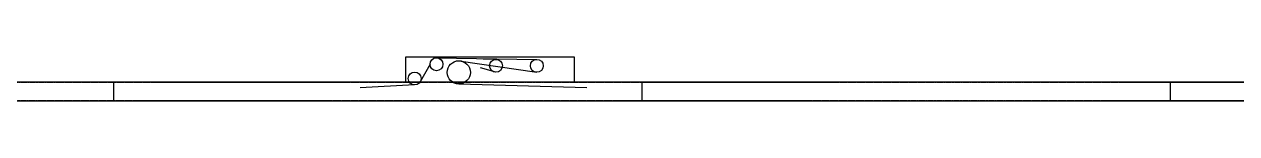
# Model space of a CAD drawing. Header units: millimetres. Extents: x -677815 to 406757, y -145898 to 39000.
# Drawn here: x 218835 to 227228, y -144378 to -144076 of the extents above; entities that cross this region are included whole.
import ezdxf

# ---------------------------------------------------------------- set-up
doc = ezdxf.new("R2010")
doc.units = ezdxf.units.MM
doc.header["$LTSCALE"] = 8
doc.linetypes.add('Xref Conv Trash$0$PHANTOM', pattern=[2.5, 1.25, -0.25, 0.25, -0.25, 0.25, -0.25])
doc.linetypes.add('Xref Conv Trash$0$PHANTOM2', pattern=[31.75, 15.875, -3.175, 3.175, -3.175, 3.175, -3.175])
doc.layers.add('Xref Conv Trash$0$Conv - Trash', color=1, linetype='Continuous', lineweight=25)

# ---------------------------------------------------------------- blocks, each defined once
blk = doc.blocks.new('*U143')
for p, q in [((2754.7, 276.2), (38691.9, 1723)), ((2760, 144.3), (38697.3, 1591.1)), ((2760, 144.3), (38697.3, 1591.1))]:
    blk.add_line(p, q)
at = {"linetype": 'Xref Conv Trash$0$PHANTOM'}
for p, q in [((2770.2, 274.3), (38676.6, 1719.9)), ((2759.9, 146.8), (38697.2, 1593.6))]:
    blk.add_line(p, q, dxfattribs=at)
blk = doc.blocks.new('Xref Conv Trash$0$trash drive')
at = {"layer": 'Xref Conv Trash$0$Conv - Trash', "linetype": 'Xref Conv Trash$0$PHANTOM2', "ltscale": 50}
for p, q in [((-415.8, 120.8), (-484, 0)), ((-371.3, 165.3), (323.2, 154.7)), ((-216.6, 145), (323.2, 65.7)), ((40.6, 65.7), (-67.4, 95.1)), ((40.6, 154.7), (-49.1, 156.8)), ((-522.4, -22), (-899.1, -41.1)), ((-216.6, -15), (670, -39.5))]:
    blk.add_line(p, q, dxfattribs=at)
at = {"layer": 'Xref Conv Trash$0$Conv - Trash'}
blk.add_lwpolyline([(-584.9, 0), (584.9, 0), (584.9, 170), (-584.9, 170)], close=True, dxfattribs=at)
for centre, radius in [((-371.3, 120.8), 44.5), ((-216.6, 65), 80), ((40.6, 110.2), 44.5), ((323.2, 110.2), 44.5), ((-522.4, 22.5), 44.5)]:
    blk.add_circle(centre, radius, dxfattribs=at)
blk = doc.blocks.new('Xref Conv Trash')
at = {"layer": 'Xref Conv Trash$0$Conv - Trash'}
for p, q in [((219452.3, -144245.6), (219452.3, -144377.6)), ((223109.9, -144245.6), (223109.9, -144377.6)), ((226767.5, -144245.6), (226767.5, -144377.6))]:
    blk.add_line(p, q, dxfattribs=at)
at = {"layer": 'Xref Conv Trash$0$Conv - Trash', "xscale": -1, "rotation": 182.305475252836}
blk.add_blockref('*U143', (191695.2, -144212.5), dxfattribs=at)
at = {"layer": 'Xref Conv Trash$0$Conv - Trash'}
blk.add_blockref('Xref Conv Trash$0$trash drive', (222060, -144245.6), dxfattribs=at)

msp = doc.modelspace()

# ---------------------------------------------------------------- block references
msp.add_blockref('Xref Conv Trash', (0, 0))

doc.saveas('drawing.dxf')
